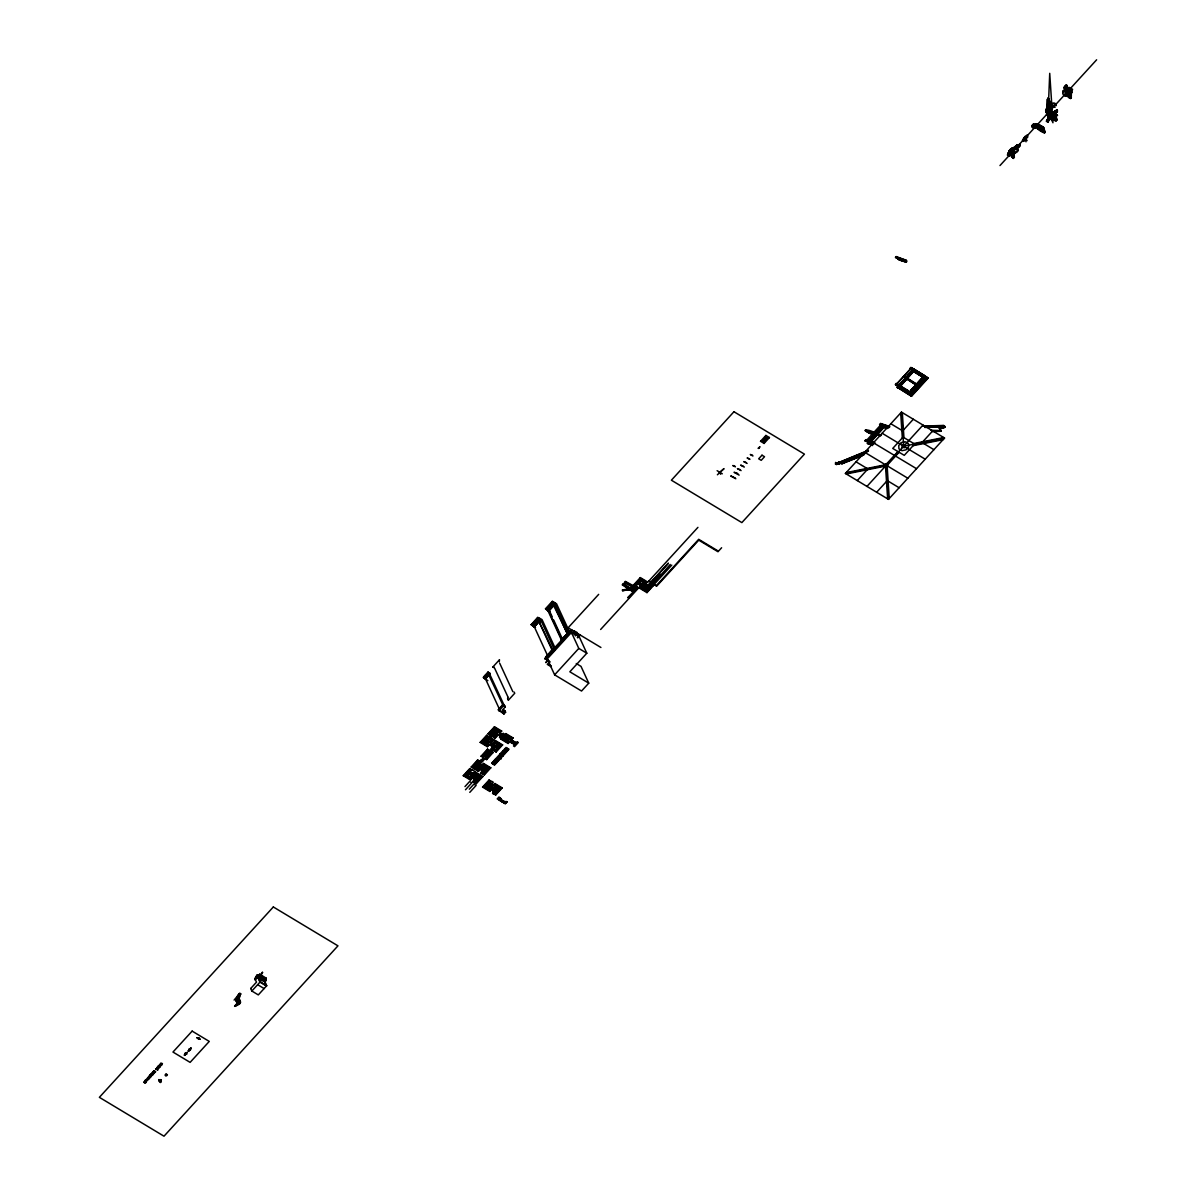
<?xml version="1.0" encoding="UTF-8"?>
<svg xmlns="http://www.w3.org/2000/svg" width="1196" height="1196" viewBox="0 0 1196 1196"><rect width="100%" height="100%" fill="white"/><g stroke="black" fill="none" stroke-linecap="round" stroke-linejoin="round"><path stroke-width="1.5" d="M1013.251 149.291L1013.431 147.571L1011.293 149.694M503.023 705.281L498.298 709.766L502.694 704.653L504.742 705.804L502.813 704.907L488.925 675.217C488.835 673.572 490.465 676.547 489.882 673.258L487.968 672.107L483.259 677.459L486.249 679.253M552.193 649.906L553.898 651.028M1011.068 150.502L1014.208 148.603M1013.236 147.796L1013.147 149.47M1051.643 112.349L1057.548 115.369M1009.708 151.414L1008.049 153.208L1008.961 154.045M1008.049 153.208L1009.26 153.522M1014.193 148.977L1011.218 150.487M1014.178 150.382L1011.891 151.817L1011.906 150.233M1012.534 149.44L1012.698 148.14M1012.728 149.724L1012.952 147.9M1013.55 149.38L1013.58 147.691M1035.437 128.241L1034.869 127.404L1035.497 128.346M1036.603 125.7L1036.708 124.773M1056.92 109.957L1052.525 112.738M1052.854 112.932L1057.204 109.972L1051.792 114.263M1051.777 114.861L1057.129 111.019M1057.204 111.976L1056.666 110.615L1057.07 112.035M1071.018 94.394L1072.558 89.311L1069.568 87.502L1067.4 87.562L1062.87 91.24L1062.84 92.615L1066.055 91.315M939.099 428.004L941.521 426.643L941.192 427.346L940.594 426.09L944.795 426.553L943.27 428.183L939.548 428.288M501.303 799.586L499.674 800.363M1051.762 117.911C1049.341 117.328 1049.595 118.882 1051.807 118.434M1052.106 118.583L1051.075 117.627M514.101 692.05L514.729 693.261L508.255 700.348L507.911 699.017M566.889 633.895L561.298 640.323M567.039 633.701L568.414 634.598M634.164 588.283L622.593 590.884M239.394 997.599L239.962 995.745M1047.965 98.222L1047.322 111.99M1047.831 111.856L1048.309 98.954L1047.008 99.552L1046.56 112.499L1048.01 111.856M1048.354 117.926L1046.515 112.843C1050.178 111.153 1049.49 94.783 1047.681 99.238M1048.309 108.103L1048.025 111.318M1048.518 102.572L1049.729 73.33L1052.943 122.754L1049.849 116.042M1048.728 100.195L1049.056 114.846L1050.372 114.816M1049.565 114.98L1049.55 104.261M1050.342 113.127L1051.06 103.947L1050.118 101.182M1050.94 107.476L1051.06 103.947M1062.87 91.24L1067.415 87.607L1065.815 92.227L1067.804 96.846M1067.639 91.404L1067.669 90.208L1071.018 88.205L1070.898 90.717L1069.119 91.748M1068.85 94.185L1066.922 90.507L1069.747 90.911L1071.437 96.069M239.379 997.449L239.484 996.283L238.453 998.212M905.372 261.027C905.686 262.776 907.45 260.668 906.105 260.19M500.541 757.442L501.214 756.799M1068.656 89.58L1069.986 88.728L1068.805 89.984M1070.854 97.534L1070.659 98.535L1071.048 97.489M1070.973 98.177L1070.106 97.893M1067.43 88.399L1066.727 88.115M872.512 444.538L869.477 443.552L869.522 442.595L872.931 443.701M1044.586 132.92C1025.48 119.944 1051.105 140.934 1043.764 128.794C1032.94 123.846 1034.331 121.035 1043.405 128.181L1042.852 127.852M1057.279 112.02L1052.57 114.98L1051.987 114.113M480.777 777.026L482.885 776.503L475.619 772.138L474.199 773.692M491.167 740.085L489.403 741.804L491.197 742.895L490.151 744.032M491.616 740.175L493.843 739.636L490.659 737.708M499.853 788.463L502.2 787.895L494.935 783.53L493.514 785.084M158.799 1080.825L158.904 1079.569M472.764 775.307L472.599 773.244L471.134 775.501M479.76 766.053L479.925 764.274M492.094 781.526L493.245 782.214L491.122 786.116L492.229 784.905L490.181 785.548L497.73 790.093L497.895 788.313L492.901 791.946L492.543 793.441M490.24 675.321L504.368 705.775M507.926 697.268L507.582 698.823M1036.947 125.52L1038.711 127.957L1038.008 129.078M865.261 440.786L868.49 441.862M864.902 440.666L865.71 441.279M876.145 434.97C856.441 429.618 875.412 432.489 875.592 433.386M865.68 441.339L881.437 424.146L880.66 423.489M897.434 258.456L898.211 257.603L898.002 259.188L906.583 261.924M488.716 674.424L484.769 678.67L487.848 680.599M239.14 998.376L240.59 1002.383L237.84 996.432M258.59 977.939L259.188 975.966M1057.428 111.736L1052.555 114.876M499.644 756.036L499.016 756.47L499.943 756.036M835.511 464.377C835.122 459.279 837.439 466.634 836.527 463.181M1045.872 109.554L1046.081 110.346L1046.007 109.15M1045.962 109.942L1047.128 108.806M1019.784 145.12L1017.766 146.405M1018.469 145.09L1016.72 145.568L1014.926 148.409M1017.676 145.658L1019.859 144.552M259.188 975.951C262.088 968.865 250.487 988.599 257.275 974.83L258.007 976.444L265.153 981.438L257.888 976.848L258.859 975.099C275.798 984.547 257.394 981.079 258.306 977.655M1049.071 117.552L1049.236 116.774M1050.193 118.643L1050.626 119.271M1050.238 119.002L1051.553 119.69L1051.792 117.821M1069.433 96.442L1069.747 98.296M1070.39 96.084L1071.063 97.653L1070.061 94.858M1071.182 96.323L1070.779 95.097M1071.392 97.534L1070.764 96.173M150.322 1077.417L148.902 1077.536M1025.376 136.852L1024.359 138.078L1024.538 137.211M764.065 443.432L765.903 435.434L769.432 437.542L764.065 443.432L760.536 441.309L765.903 435.434M1025.406 137.495C1024.613 135.731 1025.211 138.781 1027.394 135.417L1025.271 137.734M1068.073 90.881L1070.958 89.281M1065.457 89.102L1064.111 87.652L1066.503 85.125L1066.772 87.592L1066.234 85.14A2.063 1.121 -59 0 1 1066.683 87.562L1066.772 88.504M1070.555 98.416L1071.033 97.055L1069.478 97.399M633.97 588.043L634.119 589.06L636.721 588.552L636.631 587.191L622.264 590.077M1009.05 153.357L1010.306 150.517M1011.457 148.797L1009.588 150.307M1011.995 148.229C1009.379 148.902 1012.892 151.279 1014.686 147.437M1011.308 152.296L1010.545 150.262L1011.532 150.113M1025.107 136.419L1025.57 138.871M197.011 1037.68L199.478 1038.427L198.715 1039.249L197.056 1037.814M197.43 1037.949L198.342 1037.829M197.983 1038.263L198.94 1038.098M1009.364 151.638L1009.693 150.173M240.785 994.055L239.933 993.188L237.944 995.999L238.766 997.763L236.001 1000.903L236.987 997.658M265.064 979.958L266.065 977.954L265.691 979.375M899.048 387.16L895.655 384.813L896.656 383.841L909.887 392.019L910.53 393.903L924.747 378.355M925.45 376.097L911.412 367.665L928.186 378.041L911.546 396.25L897.194 387.235L913.849 369.026L928.186 378.041M895.864 385.262L911.427 367.65L910.515 368.697M1008.751 151.473L1008.916 151.204M1009.304 150.606L1008.677 152.266L1011.936 148.782M1009.618 150.517L1010.082 149.754L1011.457 152.191M1010.022 150.801L1010.859 148.902L1011.427 150.098M1009.469 150.502L1010.471 149.321M1010.665 149.38L1009.618 150.846L1010.695 149.096M1010.5 150.935L1010.799 149.948M1010.755 149.276L1011.412 148.454M1010.665 151.279L1010.665 150.532M1010.216 151.563L1008.318 155.42L1010.814 150.86M1011.816 148.229L1011.457 149.321M1024.359 138.078L1025.136 136.479M1024.284 137.48L1022.535 140.366M1024.897 137.974L1024.897 137.211M1025.047 138.302L1025.047 137.555M1054.005 106.668L1054.902 103.768L1052.42 103.364L1051.149 104.515L1054.065 103.05L1056.113 103.903M1066.204 92.511L1064.575 95.381M1008.273 155.39L1010.784 151.429L1017.587 146.361M504.607 706.223L502.694 704.653M1024.987 136.718L1024.748 137.66M1009.185 151.668L1009.364 151.13M1046.859 112.753L1045.887 110.765L1046.799 110.002M1012.982 151.144L1013.55 149.41M1053.855 106.369C1052.764 106.937 1052.794 105.263 1054.827 107.206M255.256 979.718L256.363 976.534M1035.871 124.504L1035.646 126.043L1033.329 127.523L1034.899 127.239L1033.254 128.196L1032.163 126.866L1033.239 124.593L1035.915 125.52M1071.332 97.713L1071.048 96.398M1012.1 152.266L1014.178 150.965L1014.208 147.93L1009.559 150.95L1009.947 151.817M1016.69 146.316L1017.138 145.329M1036.379 124.264L1037.022 126.432L1036.14 124.519C1055.844 137.884 1032.357 120.213 1033.239 124.593M238.512 998.032L239.065 996.731M1039.847 127.703C1026.004 119.271 1048.369 127.808 1042.568 128.136M1067.31 91.105L1067.4 90.747M1013.326 155.002L1012.175 156.332A1.674 0.912 -59 0 1 1011.756 156.826L1009.798 153.297M1017.572 147.213L1017.348 145.105M1017.198 145.927L1017.661 144.851L1015.045 148.678M1017.273 146.869L1017.467 146.017M1017.318 147.362L1017.497 146.465M1011.951 157.125L1014.044 154.837L1013.774 155.958M883.739 427.286L887.372 428.497L883.724 427.346L869.432 443.088L874.201 437.721M1013.969 154.389L1012.414 150.442M1064.799 95.486L1066.742 92.152M1066.996 92.256L1065.158 95.635L1066.892 92.929L1067.281 93.751M1065.681 95.844L1067.056 93.288M1065.965 95.964L1067.221 93.647M899.213 387.728L913.296 371.313L925.375 378.654L910.739 394.665L899.213 387.728L899.527 385.785M501.034 798.883L500.332 798.225L498.807 799.825L500.436 797.926L498.941 797.014L497.222 798.883L505.34 803.757L507.224 801.694L505.101 803.622M719.379 472.614L724.029 468.623L717.391 474.782M1007.705 153.821L1008.467 152.744M1007.361 155.032L1008.019 153.731M1011.771 156.9L1013.909 154.568A1.674 0.912 -59 0 1 1013.61 154.807C1013.132 152.266 1009.783 149.575 1011.024 153.462L1009.544 156.048L1007.675 155.091L1010.366 150.382L1007.75 155.136M1007.974 155.241L1010.351 150.248L1017.228 144.851L1017.482 147.736M1008.811 155.674L1010.605 152.55M1009.08 155.809L1010.755 152.894M1009.454 156.003L1010.964 153.342L1012.369 156.093M1046.545 114.532L1047.89 112.17M1048.085 118.165L1046.395 121.095L1048.13 122.037M1048.189 118.18L1046.59 121.23M1049.355 116.625L1046.799 121.349M1046.934 121.424L1049.311 117.223M1047.277 121.544L1050.208 117.178M1050.312 117.432L1047.696 121.768M1053.392 116.176L1053.766 116.969L1054.364 116.057M746.319 462.628L743.807 461.596L747.141 463.42M1007.66 155.181L1008.153 154.329M260.459 975.188L262.373 972.213M260.788 975.383L262.701 972.408M255.241 978.193L257.035 975.338L258.635 978.029M255.286 978.223L256.781 975.353M546.168 656.484L552.193 649.742M1051.882 116.73L1051.972 116.61A1.615 1.271 -24.7 0 1 1051.882 117.477L1051.882 116.999M234.102 1000.08L236.838 996.821M1051.314 119.361L1050.776 119.421M1069.299 96.592L1070.046 98.117M1069.418 97.265L1070.824 96.607M236.853 997.285L239.26 993.502L240.052 994.07M239.35 993.562L236.748 996.956M238.109 996.343L239.723 993.831M239.962 994.011L238.318 996.791L240.501 993.771M258.68 977.551L258.859 975.099M1024.165 137.645L1023.836 138.796M1022.744 140.515L1024.135 137.585M1023.029 140.769L1024.852 138.198M1023.208 140.919L1027.469 136.075M1023.462 141.128L1024.793 139.125M1024.942 139.469L1023.791 141.382L1022.475 140.306M1036.214 124.818L1035.482 126.148L1038.068 127.703M924.403 378.115L910.44 393.619L899.512 387.041L913.46 371.672M924.822 378.37L913.281 371.403M238.527 997.255L240.725 993.996M842.029 462.837L841.73 461.955L841.805 463.869L862.286 455.736M165.766 1074.621L166.543 1074.651M489.941 673.393L487.968 672.107M490.151 675.605L488.79 674.604L484.963 678.79M1052.809 114.607L1055.395 116.162C1060.359 122.455 1052.615 121.648 1049.43 116.909M258.56 976.923C261.311 980.421 267.351 981.288 264.675 979.688M239.933 1003.369L239.962 1003.339A6.249 3.409 -59 0 0 240.351 1002.771L238.273 998.286L236.733 1001.231L238.662 999.123L236.345 1000.394L237.496 1002.921L239.051 999.961L237.122 1002.069L239.439 1000.798L234.595 1006.105A6.488 3.528 -59 0 0 234.805 1006.329L239.574 1001.097L239.873 1003.444A3.334 1.809 -59 0 1 239.439 1003.952L238.602 1002.158L239.873 1003.444M743.538 466.365L740.608 465.109L744.286 467.113M738.395 474.378L736.781 473.242M1070.48 98.431L1069.673 98.147M1046.126 109.494L1047.023 108.956M534.537 626.868L531.742 625.194L538.006 618.332L539.65 620.918L539.949 619.722L537.841 617.958M1008.886 151.085L1011.173 148.558M1050.118 118.15L1051.538 117.806M499.494 659.729L492.782 667.084M505.205 750.58L506.043 751.417M635.196 589.239L636.197 589.284M633.476 587.251L634.179 586.474M633.432 587.595L634.418 586.444M697.926 527.361L647.858 582.138L640.323 577.608L628.887 590.121L634.941 588.417M498.762 732.371L501.662 731.07L494.456 726.749L487.983 733.821L489.941 735.062M499.046 732.535L500.033 731.399L494.546 728.11L489.627 733.492L490.734 734.195M499.45 732.789L500.795 731.249L494.501 727.467L488.865 733.641L490.36 734.598M499.928 733.058L501.662 731.07M645.317 583.663L646.662 582.138L640.368 578.356L634.732 584.53L636.227 585.487M510.303 738.59L513.069 737.932L505.878 733.611L504.039 735.54M645.795 583.947L647.529 581.959L644.764 583.334L645.9 582.288L640.413 578.984L635.495 584.366L633.865 584.695L636.885 586.847M510.453 739.397L511.425 738.261L505.968 734.972L505.878 733.611M510.856 739.636L512.202 738.111L505.923 734.329L504.503 735.824M511.335 739.92L513.069 737.932M547.753 610.214L548.605 608.988M502.171 753.884L503.038 754.287L501.812 754.287M505.101 750.684L505.699 751.297M496.026 761.045L495.054 762.121M502.006 754.512L498.373 759.804L497.207 759.325M190.388 1050.118L188.923 1049.027M896.148 257.514L906.658 260.997M188.325 1050.97L189.267 1049.58L188.176 1050.88L189.76 1050.208M506.641 748.816L504.966 750.535L505.998 751.163M547.529 608.345L545.496 608.779L552.358 601.259L556.544 603.771L569.685 632.31M483.558 677.519L488.103 672.541L490.001 673.886M483.677 677.788L488.222 672.81M552.148 616.702L549.846 611.679L546.168 609.392L552.522 601.872M549.114 610.558L547.798 609.661L553.03 603.95L547.798 609.661L546.333 609.362L552.702 602.38C557.246 604.728 552.268 604.937 552.702 602.38M535.434 621.576L531.144 624.746L537.677 617.33C543.208 621.531 536.167 614.894 537.766 619.02M484.814 677.983C496.475 668.175 479.103 676.951 485.337 678.536M484.858 678.087L488.491 674.11L489.762 674.873M494.382 668.295L494.337 667.398M539.919 619.633L538.006 618.332C528.468 625.837 531.801 629.096 538.335 620.021L539.575 620.769M538.409 620.201L533.371 625.463M499.21 708.705L485.531 678.939L488.925 675.157L490.106 675.875M494.815 668.594L507.956 696.999M499.704 663.257L512.83 691.662M533.551 626.405L538.738 620.739L540.248 621.92L538.843 620.993L533.745 626.764L538.843 620.993M547.992 610.618L553.419 604.668L554.78 605.475L553.165 604.488M553.599 605.086L548.187 610.962L549.472 611.649M547.424 655.273L534.328 626.824L539.007 621.621L553.18 650.803M548.665 611.051L553.688 605.55L554.824 606.237L567.816 635.091M534.328 626.824L539.007 621.711L540.129 622.309M549.353 611.425L549.308 610.528M896.253 256.647L895.415 257.484L896.118 256.527M896.477 257.17L905.641 260.175M151.384 1074.89L152.251 1074.098L151.563 1075.01M154.075 1071.945L154.957 1071.138L154.269 1072.05M158.634 1066.952L159.517 1066.144L158.829 1067.056M149.081 1077.656L150.188 1077.611L147.96 1077.222L149.993 1077.506M906.239 260.833L899.751 258.71L899.213 259.846M899.377 259.936L906.344 262.178L899.168 259.906M598.673 594.367L568.145 627.765L600.93 647.485M906.09 260.25L896.492 256.647M549.921 662.106L544.868 658.458L569.999 630.965L579.088 636.436L586.802 653.225L569.834 671.793L588.746 683.17L581.555 691.034L554.63 674.843L547.29 658.891L571.449 632.445L578.789 648.411L586.802 653.225M546.811 658.069L546.303 656.993L552.358 650.086M560.745 641.191L567.188 633.76M1031.625 125.715L1033.12 124.429M1065.038 90.851L1065.98 88.444L1067.52 88.13L1066.025 88.534M186.546 1054.065L184.961 1053.362L186.606 1054.274M198.611 1038.457L200.225 1039.354L198.925 1038.696M545.256 659.295L570.372 631.802L569.999 630.965M1009.648 151.174L1011.158 149.515M185.814 1053.183L185.38 1054.184M198.611 1039.189L199.358 1038.352M550.145 654.391L564.527 638.679M566.097 636.93L572.241 630.217M1066.787 89.311L1067.609 88.414M498.792 710.887L503.426 705.804L503.008 704.893L498.358 709.961L503.965 713.997L505.609 712.203L504.921 711.127L503.292 712.263M184.453 1055.201L185.619 1053.96M185.963 1053.586L187.084 1052.331M190.941 1048.1L189.596 1049.236M1066.877 89.536L1067.729 88.609M184.797 1055.41L185.948 1054.139M187.428 1052.54L185.724 1053.467L186.576 1053.811M191.285 1048.309L190.314 1049.669L190.807 1048.01L189.372 1049.296M1011.009 151.264L1012.728 149.38M186.128 1054.259L184.319 1055.111L185.096 1053.302M188.789 1051.254L190 1050.028M1024.583 137.286L1025.45 136.912M1066.727 91.673L1067.34 89.924M504.832 705.984L505.265 706.911L502.26 710.185L505.609 712.203M548.216 659.908L545.735 662.629L548.366 659.998M572.226 633.626L574.723 630.905L573.766 632.609L575.007 633.372L576.756 632.116L574.259 634.852M999.976 165.556L1047.681 113.366M1051.434 109.24L1096.627 59.8M572.241 633.865L574.394 631.518M1025.092 138.467L1026.018 141.816M1025.361 138.183L1027.11 140.635M236.928 1001.65L238.856 999.542M1025.929 138.063L1025.032 139.035M1068.103 92.032L1069.179 90.851L1069.493 91.539L1069.418 90.193L1067.893 88.773L1066.279 89.102L1066.847 90.134M1025.69 138.871L1024.538 137.211L1027.349 134.969M503.008 711.067L504.069 709.901L505.026 711.157M250.697 988.509L256.482 982.155L255.137 979.225M549.652 661.777L547.275 664.378L551.326 666.815M503.965 713.997L503.531 713.07L505.175 711.276M1012.04 157.005L1014.014 155.106M1038.472 128.6L1045.005 132.367M1068.761 95.336L1068.581 97.055M575.396 635.898L577.623 633.461M264.794 981.512L266.723 985.713L258.306 994.908L251.848 991.021L260.265 981.826L258.336 977.625M1069.448 96.936L1070.555 96.428M489.224 744.779L487.37 746.708L480.164 742.372L486.637 735.301L488.671 736.452M1069.852 97.1L1069.807 98.012L1070.689 97.668M577.294 637.468L579.776 634.762M1053.915 115.982L1054.693 115.13M486.907 737.588L487.714 737.424C484.619 735.062 483.991 743.209 480.164 742.372M487.983 733.821L490.853 734.06L489.747 733.462L494.561 728.334L494.456 726.749M482.541 741.894L487.011 737.005L487.759 737.454L486.637 735.301M577.803 637.842L580.314 635.076M487.265 737.185L483.064 741.789L487.759 744.615M490.405 733.761L494.606 729.156L499.3 731.982M1055.395 116.162L1052.106 114.188M1043.301 129.751L1036.962 125.73L1036.229 126.088L1037.665 129.093M1055.5 116.7L1057.399 115.205L1055.38 116.909M1043.48 130.319L1042.837 128.151M486.697 739.995L488.088 738.47M492.154 734.03L493.544 732.505M485.157 742.342L489.508 738.934M493.111 734.987L495.862 730.621M485.86 742.731L487.938 743.972M487.52 741.101L490.704 737.349M491.586 736.377L495.099 732.819M496.534 731.055L498.597 732.296M486.353 742.641L487.669 741.191M495.249 732.909L496.564 731.474M763.885 438.887L765.948 440.188L766.247 439.261M766.696 438.17L765.634 438.02L767.099 438.902L767.398 438.185M487.908 743.568L489.224 742.133M495.054 735.914L496.475 734.075M496.803 733.836L498.119 732.4M496.833 734.254L494.845 732.655M487.37 746.708L488.267 744.211M490.046 742.193L492.214 739.965L489.882 738.56M497.192 734.508L495.114 736.781L492.782 735.39M499.883 731.489L498.896 731.728M490.524 742.492L492.976 739.801L490.24 738.171M497.596 734.748L495.144 737.424L492.423 735.779M490.988 742.761L493.843 739.636M492.005 736.228L495.189 738.156L498.059 735.017M640.323 577.623L640.428 579.178L635.644 584.291L636.601 585.083M740.354 469.789L737.409 468.608L741.101 470.611M749.832 459.399L747.111 457.978L749.608 458.83M752.897 456.035L750.311 454.48L752.583 455.257M489.956 744.241L489.373 744.884L483.946 741.61L489.463 736.676M635.988 584.5L640.458 579.611L645.406 582.587M498.642 735.256L501.318 736.392L494.86 733.073M498.941 734.972L500.063 733.731M500.317 733.417L502.783 734.778L494.666 729.904L489.792 735.226L490.435 735.615M636.272 584.65L640.473 580.03L645.182 582.856M554.63 674.843L578.789 648.411M491.033 744.899L490.465 745.527L493.425 746.723L495.652 745.571L492.274 743.538L491.227 744.689M499.808 735.48L500.93 734.254M472.3 778.103L470.462 780.031L463.256 775.696L469.714 768.624L471.762 769.775M480.239 769.417L478.4 771.345L471.194 767.01L477.653 759.938L479.701 761.09M483.02 757.457L481.076 756.201L487.52 749.145L489.568 750.281M492.468 743.658L495.338 740.518L502.604 744.884L496.086 752.015L492.887 750.086M492.931 743.927L495.383 741.236L501.722 745.063L496.041 751.282L493.29 749.638M638.709 584.336L640.099 582.811M632.43 591.542L636.676 586.892L638.126 587.819M493.335 744.181L495.428 741.879L500.96 745.213L495.996 750.64L493.664 749.234M635.076 588.925L635.868 589.239L627.78 597.507M735.824 478.759L730.726 475.918L735.181 478.011M739.143 475.126L734.06 472.271L736.975 473.138M463.256 775.696L465.154 775.322L469.819 770.179L469.714 768.624M473.063 766.636L477.757 761.493L477.653 759.938M481.076 756.201L482.825 755.857L487.624 750.699L487.52 749.145M491.885 746.379L492.692 746.872M470.103 770.329L465.633 775.217L470.581 778.207M478.041 761.643L473.571 766.531L478.52 769.521M487.908 750.849L483.199 756.007L484.051 756.321M492.244 746.02L493.724 744.405M470.357 770.508L466.141 775.128L470.835 777.938M478.295 761.822L474.079 766.427L478.774 769.252M483.483 756.156L488.162 751.028M493.948 744.54L495.488 742.851L499.793 745.437L495.936 749.668L494.202 748.636M639.785 584.994L641.176 583.469M628.274 598.12L637.887 587.61M492.034 747.709L493.036 746.483M493.425 746.723L490.689 749.055L491.332 749.444M503.082 736.273L502.036 737.424L509.69 742.013M503.277 736.063L503.86 735.435L516.822 743.224L511.739 740.279M600.631 629.485L643.508 582.572M510.064 742.133L515.356 744.839L510.034 741.64L508.076 743.464L500.81 739.083L502.23 737.528M469.31 774.021L470.701 772.496M485.217 756.425L488.985 752.299M477.339 765.38L478.729 763.855M502.694 737.812L501.677 738.919L508.031 742.731L509.033 741.625M495.323 746.14L496.415 744.944M651.91 584.545L653.494 585.502L646.976 592.618L639.725 588.253L641.146 586.698M642.566 585.083L645.362 586.773M495.548 746.199L496.549 745.093M503.097 738.052L500.81 739.083M503.172 738.096L502.589 738.739L507.986 742.088L508.629 741.385M505.893 735.121L504.996 736.108L505.968 734.972L505.056 736.153L505.908 735.944M641.594 586.982L640.593 588.088L646.931 591.9L652.627 585.666L651.491 584.994M643.239 584.904L644.36 583.678M470.387 774.664L471.777 773.139M476.995 767.473L481.719 761.987M482.616 761.015L483.767 759.744M484.664 758.772L491.601 751.178M492.483 750.206L495.742 746.962L494.875 746.439M503.531 738.276L508.24 741.116M505.31 736.332L510.019 739.173M504.009 738.186L505.325 736.736M641.998 587.221L641.355 587.924L646.887 591.258L651.865 585.831L651.072 585.457M639.725 588.253L642.073 587.266M485.053 758.653L486.637 759.61L486.548 758.115L491.377 752.837L493.156 752.478L491.571 751.522M486.548 758.115L485.905 757.726L486.548 758.234L491.526 752.807L490.734 752.448M496.923 747.022L497.925 745.93M470.013 776.727L474.872 771.405L473.347 770.478M497.058 747.171L498.134 745.99M478.55 767.817L479.671 766.591M486.637 759.61L493.156 752.478M482.138 765.006L483.558 763.452L490.809 767.817L484.305 774.948L482.721 773.991M645.392 586.19L646.513 584.964M471.553 777.071L472.674 775.845M474.663 773.976L475.664 772.87L482.003 776.682L476.322 782.917L475.186 782.229M478.37 769.835L479.282 768.849L478.31 769.985L472.824 766.681L477.742 761.299L478.908 761.957M482.601 765.291L483.603 764.184L489.941 767.996L484.26 774.231L483.124 773.543M475.066 774.216L475.709 773.498L481.24 776.832L476.277 782.274L475.56 781.84M483.005 765.53L483.558 763.452M646.244 587.296L668.22 563.256M650.265 583.229L668.385 563.346M464.975 786.594L469.609 781.511L471.807 782.827L465.483 789.764M659.519 573.841L651.715 582.303L652.523 582.811L651.476 583.962M648.621 586.429L649.772 585.158M652.179 582.601L659.953 574.11M473.721 778.372L474.842 777.146M481.659 769.686L482.78 768.46M473.541 778.745L467.038 774.948L471.912 769.611L473.138 770.344M481.405 770.134L474.976 766.247L480.493 761.314M508.21 740.713L509.526 739.263M473.84 778.925L474.573 779.478M475.5 776.952L472.36 775.651L473.885 774.096L471.822 774.739L478.415 778.701L478.579 776.922L477.473 778.133L479.521 777.49L472.928 773.528M481.719 770.314L482.511 770.792M483.438 768.266L479.342 766.397L480.867 764.842L478.819 765.485L486.353 770.015L486.518 768.236L485.412 769.447L487.46 768.804L479.581 763.975L478.116 766.247M650.4 585.532L649.338 587.356M508.554 741.341L508.076 743.464M510.303 739.307L511.305 738.291L505.744 735.435M646.946 590.375L670.253 564.467M476.397 777.49L473.93 780.3M484.335 768.804L481.868 771.614M474.887 780.853L476.053 779.583M482.825 772.168L483.991 770.897M510.363 741.834L511.484 740.608M671.778 565.095L654.406 584.111L656.559 585.412L698.703 539.306L717.929 550.878M491.676 763.198L506.043 747.47L509.003 749.264L494.651 764.977L492.169 763.482M475.515 781.227L477.354 779.867M483.453 772.541L485.292 771.181M491.99 763.377L493.589 761.822M480.194 777.041L474.603 782.872L473.437 782.169M488.147 768.445L482.541 774.186L481.375 773.483M469.281 789.181L473.915 784.098L476.113 785.428L469.789 792.35M492.887 763.766L494.606 762.002M504.577 750.968L503.202 752.583M493.156 763.975L494.591 762.42L493.514 761.732M495.832 760.82L496.998 761.314L496.49 760.477M502.455 753.943L503.082 754.646L502.156 754.287M503.172 752.777L504.338 753.271L507.777 749.503L507.582 748.412M493.29 764.095L494.71 762.525M495.084 762.241L497.058 760.82L496.19 760.417M497.656 759.43L496.37 760.686M503.621 752.897L502.32 754.153L502.888 753.555M495.398 762.48L498.029 759.61L497.252 759.46M498.807 757.292L499.868 757.412M499.584 758.01L500.945 756.634L500.317 757.307M501.274 755.827L503.994 753.061L503.217 752.927M505.549 751.342L504.563 751.297M505.744 751.073L507.029 749.653L503.86 752.194M474.782 782.677L476.367 783.634L482.885 776.503M501.408 755.962L500.795 755.394M506.102 751.058L504.996 751.013M507.463 749.324L506.865 748.756M494.127 764.528L495.742 762.689L494.92 762.196M508.464 748.935L494.112 764.648L493.036 764.005M513.846 743.927L514.968 742.701M501.363 758.623L500.197 758.294M491.616 789.495L489.777 791.423L482.571 787.088L489.044 780.016L491.078 781.167M489.044 780.016L489.134 781.481L484.44 786.714L489.687 789.958L489.777 791.423M484.948 786.609L489.418 781.721M489.672 781.9L485.456 786.505L490.151 789.33M489.104 784.711L489.911 783.814M487.564 787.058L491.078 784.128L498.852 788.882L496.789 789.524M488.267 787.446L490.345 788.702M489.926 785.817L491.332 784.277M488.76 787.357L490.076 785.922M490.315 788.284L491.631 786.848M492.109 786.744L489.672 785.667M489.762 789.913L490.659 788.926L489.687 790.063L484.216 786.759L489.134 781.377L490.285 782.035M493.978 785.368L494.995 784.262L501.333 788.074L495.637 794.308L494.516 793.621M494.382 785.608L495.024 784.89L500.571 788.224L495.593 793.666L494.875 793.232M493.574 787.626L495.518 788.792M492.154 789.704L493.888 790.87M492.453 789.405L493.679 788.074M493.754 790.182L494.965 788.852M493.26 791.692L494.247 790.481M499.524 788.523L493.933 794.264L492.767 793.561M494.098 794.069L495.682 795.026L502.2 787.895M721.622 547.753L717.989 551.73L698.748 540.158L656.619 586.264L652.567 583.827M500.137 800.632L501.423 799.227M500.541 800.872L501.438 799.825M501.169 801.26L502.185 800.393M501.946 801.724L502.873 800.707L501.408 799.93M502.171 801.858L503.456 800.722L502.32 801.948M502.619 802.127L503.77 800.872L504.249 801.634M503.381 802.591L506.087 801.395M503.725 802.8L504.802 801.604M504.428 803.219L506.641 801.604M896.238 383.363L895.281 384.649M909.827 368.503L910.904 367.336M910.56 369.116L896.776 383.677M898.719 385.56L905.372 378.803M897.434 387.758L913.849 369.026M897.882 386.368L912.877 369.295L913.58 370.416L897.598 387.908L897.239 387.145L911.546 396.25M916.286 372.554L923.82 377.906L910.231 392.766L899.631 386.218L910.081 392.542L923.805 377.517M899.646 386.263L909.633 375.469M864.843 430.515C868.102 427.66 886.759 438.708 866.009 430.276M865.665 430.65L874.859 433.625M837.649 463.973L839.756 463.689L838.366 462.897L839.697 462.762L839.069 462.134L836.453 463.674M866.936 431.592L867.713 430.739L868.251 431.502M875.741 433.969L869.253 431.846L868.879 433.072M910.889 390.15L913.355 387.444M917.063 383.393L922.011 377.981M866.039 439.605L864.977 440.771L866.083 439.62M879.553 424.64L880.615 423.474M909.752 391.735L923.342 376.875L909.767 391.81M879.673 424.759L880.974 423.758M866.053 439.993L873.065 442.027M880.301 424.416L888.852 427.346M909.887 392.079L923.551 377.129L910.53 369.16M905.522 378.1L916.854 385.411L916.973 383.961M911.098 392.213L917.138 385.725M887.178 426.404L882.364 424.819L867.578 442.012M924.986 378.399L910.739 394.665M882.244 426.015L868.416 441.189L882.05 425.761M881.945 425.731L868.446 441.219M867.548 442.221L867.399 443.522L884.053 425.313L882.947 425.372M868.879 441.025L872.587 436.959M876.294 432.907L882.469 426.15M915.717 389.851L910.799 395.233L911.188 396.085L927.169 378.594L913.236 369.654M924.329 380.433L926.78 377.742M872.646 445.54L867.369 443.118L883.351 425.627L888.628 428.048M879.165 430.799L881.631 428.093M874.515 436.54L869.567 441.937L874.455 443.537M879.449 431.128L883.156 427.077M868.057 444.045L884.053 426.553M880.062 431.113L883.739 427.286M869.477 443.552L883.844 427.406M845.408 473.452L901.47 412.112L944.541 438.035L888.493 499.375L845.408 473.452L886.281 465.259L888.493 499.375M857.263 480.583L867.892 468.952L856.037 461.82M913.31 419.243L902.681 430.874L890.841 423.758M846.17 472.614L884.293 464.975L886.984 463.48L897.897 451.52M866.951 486.413L922.998 425.073M846.26 473.975L884.367 466.335L887.193 466.724L888.18 464.198L899.108 452.252M876.638 492.244L887.283 480.613L899.123 487.744M932.701 430.904L922.071 442.535L933.912 449.666M940.654 427.959L941.192 427.346L938.8 426.882L925.719 427.256M943.3 428.198L945.019 427.062L943.121 425.552L944.795 426.553M1016.899 148.02L1015.494 149.694L1014.716 147.93L1017.258 145.179M1014.746 148.02L1019.934 143.998L1019.56 146.63L1018.065 147.287M1015.15 148.917L1019.725 145.478M1015.299 149.261L1016.854 147.586M553.539 603.591L554.51 602.56L568.399 632.759M538.858 619.663L539.83 618.631M561.686 639.725L562.658 640.892M487.878 737.319L486.727 736.661L481.809 742.043L487.295 745.347L488.192 744.166M487.295 745.347L488.327 744.256M488.745 744.495L487.325 745.975L481.046 742.193L486.682 736.018L488.252 736.9M478.4 771.345L479.207 768.804L478.355 769.013M471.269 777.49L470.462 780.031M471.418 777.579L470.372 778.671L464.885 775.367L469.804 769.985L470.97 770.643L469.819 770.179M479.76 769.133L478.355 770.628L472.061 766.845L477.697 760.656L479.267 761.553M471.822 777.819L470.417 779.314L464.123 775.531L469.759 769.342L471.329 770.239M489.792 789.51L490.465 788.807L489.687 789.868M491.152 789.211L489.732 790.706L483.438 786.908L489.089 780.734L490.659 781.616M631.144 590.077L631.907 589.299M632.505 589.688L633.805 589.658M633.327 589.344L633.327 590.226M633.387 590.54L632.938 591.347L631.533 590.316L633.446 590.824M1055.904 120.796L1054.842 118.494M236.703 1005.612L234.909 1006.404M634 586.877L624.805 582.332M159.128 1079.988L160.967 1079.614M165.9 1074.471C163.807 1078.059 169.727 1074.217 166.408 1074.427M940.863 431.293L931.848 431.547M899.631 386.981L910.44 393.604M899.407 387.355L910.56 394.007M1049.565 116.67L1050.701 116.042M1036.528 124.608L1037.575 123.816L1044.048 127.703L1042.987 128.495M1025.51 137.405L1027.454 135.925M1025.869 137.944L1027.528 136.688M1026.018 138.273L1027.573 137.106L1027.364 135.088M1026.063 138.377L1027.573 137.226M1009.992 150.113L1010.964 149.365M1017.243 145.598L1019.859 144.522M1017.557 146.764L1018.334 150.248M1017.482 147.033L1017.168 151.115L1013.864 153.611M1018.02 146.869L1017.093 147.766L1019.575 146.48M1013.984 153.85L1017.572 151.144M1014.058 154.03L1017.781 151.219M1045.947 111.886L1046.904 112.858M1047.636 98.341L1049.4 98.954M1054.274 106.205L1051.329 105.966L1052.749 106.13M1014.268 147.96L1013.371 148.349L1014.268 147.467M1052.301 112.603L1057.219 109.778M1051.628 113.904L1057.488 110.301L1056.696 109.823M1052.884 113.56L1057.025 110.824M1051.658 114.801L1057.503 111.108M1054.588 115.803L1056.472 114.577L1051.314 111.467M1012.519 148.184L1013.431 147.661M1010.441 150.307L1014.268 147.811M1010.71 150.636L1014.208 148.424M1010.889 151.399L1014.193 149.201M1014.193 149.784L1010.799 152.355M1011.846 151.713L1014.178 150.233M1012.055 152.161L1014.178 150.831M1070.988 88.713L1068.073 91.3L1070.958 89.431M1068.058 90.582L1070.973 88.893M1068.895 91.285L1070.913 90.104M1068.94 89.864L1069.957 89.266M1031.729 125.67L1032.283 126.955M1069.06 95.336L1069.867 95.037M1013.446 158.5L1014.447 157.035M1036.11 126.268L1036.962 126.701L1035.572 124.922M835.66 462.508L836.527 462.987M1050.731 117.881L1050.746 118.568M1054.902 103.768L1056.113 103.663M1018.02 146.719L1019.65 145.987M760.536 441.309L769.432 437.542M837.574 462.732L839.069 462.134M868.475 450.204L836.198 463.644L868.087 450.772M868.431 451.146L839.562 462.792L866.876 451.879M836.602 464.482L843.344 461.776M846.409 460.879L839.622 463.614L865.56 453.314M1050.686 117.447L1048.07 122.022L1046.485 121.155M1050.895 119.047L1051.508 119.092M640.578 585.771L642.626 585.128L641.519 586.339L641.684 584.56L648.277 588.522L646.214 589.165L647.32 587.954L647.171 589.733L640.129 585.591L642.387 583.798M159.741 1079.689L161.34 1080.033M238.213 1004.64L238.288 1004.625A3.513 1.914 -59 0 0 239.424 1004.087M1010.037 154.359L1007.959 153.895M498.837 709.871L503.531 713.07M629.709 589.075L630.501 588.91M482.93 755.827L483.932 756.455L482.706 755.872L487.609 750.505L488.775 751.163L487.789 751.432M1068.207 89.461L1065.516 90.971L1066.802 93.049L1066.488 92.346M1048.354 98.805L1049.266 100.673M913.759 443.522L943.689 437.527M944.541 438.035L903.683 446.228L901.47 412.112M913.849 444.867L943.779 438.872M913.116 445.674L943.046 439.68M635.091 588.88L636.108 589.464M653.494 585.502L651.715 585.846L646.887 591.138L641.505 587.894M561.298 642.207L562.165 642.043M502.604 744.884L500.825 745.243L495.428 741.998L495.338 740.518M477.922 762.226L478.729 762.076L477.772 761.493L478.774 762.091M471.194 767.01L473.093 766.636L478.295 769.761M469.983 770.912L470.79 770.762M490.809 767.817L488.626 768.355M470.417 777.699L471.224 777.535L470.432 778.521L465.05 775.382M489.299 782.304L490.106 782.139L489.209 781.496L490.166 782.169L489.134 781.571M482.571 787.088L484.47 786.714M489.747 789.091L490.554 788.926M165.108 1074.935L166.08 1073.873M628.917 589.224L622.578 590.495L634.179 588.133L634.269 589.045M631.129 588.791L633.671 588.283M481.943 742.013L487.28 745.153M548.231 610.962L553.539 604.922L554.944 605.849M645.631 582.332L640.428 579.178M1050.297 118.464L1050.671 118.389A1.615 1.271 -24.7 0 1 1048.847 117.492A1.615 1.271 -24.7 0 1 1050.731 115.922M494.98 736.422L495.189 738.156M1070.196 96.099L1071.003 96.682M1069.388 97.295L1068.88 97.175M1050.611 119.077L1049.221 118.105M922.609 426.09L943.659 425.432L945.019 427.062L943.36 426.06M925.241 426.524L943.868 426M924.658 427.435L940.579 426.987M940.235 427.57L943.749 426.778A2.377 1.286 -59 0 1 944.511 425.94M930.922 430.306L940.759 430.515M931.804 430.874L940.953 430.71L931.908 430.964M1056.367 120.691L1052.48 118.329M888.807 426.867L881.422 424.117M1064.918 89.177L1064.231 87.248L1066.324 85.125A2.063 1.121 -59 0 0 1064.246 87.577A2.063 1.121 -59 0 0 1065.516 88.833M1056.158 120.661L1052.405 118.404M869.462 442.625L872.96 443.761M1054.977 104.889L1056.307 105.577L1055.186 103.798M1050.013 118.628L1049.012 117.701M651.611 582.048L652.463 582.452M504.383 751.133L503.666 751.133M906.493 261.296L896.103 258.037L896.537 256.662M880.974 423.578L888.927 426.21M881.377 424.117L889.914 426.763M882.05 425.881L879.897 424.715M877.655 434.193L881.153 435.329M877.117 434.776L880.615 435.927M874.889 434.148L865.605 431.158L866.039 429.798M875.457 434.91L866.98 431.562M868.67 433.027L875.846 435.299M866.472 439.769L873.2 441.967M870.269 441.533L875.397 443.148M870.852 441.997L874.112 443.073L870.793 442.086M869.492 442.954L873.035 444.254M1070.644 95.142L1068.985 95.172L1068.746 97.22M1066.055 96.009L1064.485 95.351L1066.219 92.675M841.924 463.839L841.192 462.538M923.82 377.906L925.375 378.654M1009.843 152.505L1010.814 152.998M1007.899 153.626L1008.931 154.284M633.955 586.728L625.089 581.989M560.7 640.966L567.263 634.044M1066.085 96.398L1063.095 94.589L1062.825 92.57M632.639 586.01L633.88 586.698M625.329 581.346L636.362 587.415L635.315 588.626L624.282 582.557M489.149 750.744L487.564 749.862L481.943 756.036L483.438 756.993M488.641 751.297L487.699 750.625M469.819 770.209L470.835 770.777M502.171 754.347L500.915 755.633M500.78 756.53L499.031 757.427M1068.775 90.791L1071.661 92.511M1067.565 90.761L1071.646 93.213M1065.935 93.034L1069.388 97.937M1068.671 97.055L1069.478 98.087M1051.404 112.424L1056.576 115.534M1052.749 113.784L1055.335 115.339L1054.977 114.442M1051.299 114.756L1055.036 116.76M1051.419 115.01L1054.005 116.565M1051.807 116.505L1056.98 119.615M1046.605 114.203L1049.505 118.613M1051.568 117.118L1056.815 120.153M1043.645 129.153L1036.424 124.578L1037.082 126.357M1038.711 127.957L1045.169 131.844M1032.178 126.836L1033.374 127.658M913.58 370.416L927.169 378.594M910.41 368.921L913.415 370.835M917.227 384.454L903.877 376.082M917.407 384.828L906.105 377.757M916.734 384.992L903.369 376.635L916.854 385.411M896.836 383.796L908.227 390.644M882.14 433.266L925.211 459.189M873.439 442.789L916.525 468.697M886.984 463.48L888.18 464.198M864.738 452.312L907.824 478.221M764.558 440.95L764.274 442.027L762.031 440.681L763.541 441.339M759.894 446.796L758.1 448.336L758.967 448.395M759.221 447.797L759.699 446.99M735.077 466.305L732.804 465.528L735.42 466.874M717.122 470.686L722.294 473.795M651.386 582.123L649.024 580.867M650.056 583.14L652.089 584.351M649.054 584.231L647.32 586.145M649.144 584.784L650.788 585.771M648.068 585.307L640.533 580.778L631.353 590.824L622.189 584.814M643.149 582.945L647.724 585.696M647.993 586.055L649.234 586.802M639.412 582.004L637.558 584.037M643.717 584.366L645.87 585.666M639.561 582.497L641.759 583.812M638.171 584.022L640.368 585.337M640.219 586.16L646.812 590.121M636.721 584.949L635.644 584.395L636.646 584.231M637.094 586.982L638.634 587.894M635.42 588.925L636.242 589.419M549.607 611.156L548.231 609.87M545.496 608.779L549.682 611.276M575.007 634.015L579.058 636.451M570.372 631.802L573.392 633.611L573.004 632.774M567.906 634.687L553.703 605.639L548.77 611.036L561.851 639.486M561.746 639.501L562.927 640.129L553.688 620.051M531.069 624.566L535.554 627.392M576.278 663.526L581.017 666.381L588.746 683.17M544.868 658.458L549.532 661.268M549.114 664.662L551.266 665.963M503.426 705.804L505.265 706.911M494.71 728.618L499.375 731.429M506.117 735.48L510.782 738.291M499.539 731.713L494.591 728.723L489.852 733.462M505.489 735.704L510.707 738.844M496.086 731.997L497.626 732.924M499.584 734.269L500.436 734.793M504.847 737.274L509.048 739.801M510.991 741.131L514.489 743.239M493.574 731.085L494.785 731.803M492.976 731.773L491.122 733.806M493.006 732.176L494.471 733.058M491.616 733.701L493.081 734.583M493.425 734.673L495.039 735.645M490.644 735.749L491.81 736.452M489.687 736.811L490.853 737.498M489.807 738.635L492.064 739.995M487.534 737.738L485.681 739.771M487.549 738.141L489.015 739.023M489.239 739.263L490.838 740.234M496.908 744.854L498.104 745.571M496.789 745.048L497.91 745.721M506.476 750.939L507.283 751.238M486.159 739.666L487.624 740.548M487.759 740.847L489.717 742.028L487.265 740.952M495.548 746.394L496.669 747.066M495.353 746.543L496.564 747.261M485.038 740.429L486.234 741.161M486.847 742.103L488.387 743.045M504.413 754.302L501.438 752.508L504.308 754.407M482.451 742.028L487.505 744.884M492.363 747.874L494.008 748.86M500.063 754.018L503.038 755.797M499.973 754.123L502.933 755.902M491.541 749.578L492.707 750.281M500.571 755.468L497.222 759.116M490.36 750.505L482.855 757.621L483.498 758.01M490.584 750.64L491.75 751.327M499.18 756.111L501.288 757.382M491.152 751.97L492.289 752.658L486.593 758.877L485.471 758.204M500.421 758.04L501.363 758.593M488.431 751.566L484.201 756.201M490.405 752.762L486.174 757.397M488.446 751.97L489.911 752.852M498.433 760.835L495.458 759.041L498.343 760.94M494.098 760.551L497.058 762.33M493.993 760.656L496.968 762.435M484.679 756.096L486.144 756.978M483.722 758.144L484.888 758.847M482.541 759.071L480.807 759.864L481.45 760.252M482.75 759.206L483.917 759.894M481.674 760.387L482.84 761.09M480.702 761.448L481.868 762.136M489.044 768.176L483.647 764.932L489.179 768.146L484.216 773.588L483.498 773.154M480.269 763.885L487.819 768.43M477.952 763.003L476.098 765.021M478.101 763.482L479.357 764.229M476.711 765.006L477.966 765.754M479.192 767.114L482.287 768.983M483.259 769.97L480.523 772.975L481.166 773.363M477.339 767.099L482.855 770.403M483.363 770.523L484.619 771.27M482.197 771.779L483.842 772.765M491.87 781.392L486.353 786.325L494.636 790.72M473.287 773.139L479.88 777.116M491.661 783.963L499.195 788.493M489.358 783.081L488.073 784.486M470.013 771.689L468.159 773.707M489.373 783.5L490.838 784.382M470.163 772.168L472.36 773.498M488.566 784.382L490.031 785.264M468.772 773.692L470.97 775.023M487.445 785.144L488.641 785.877M493.186 788.613L494.486 789.39M495.817 790.481L496.833 791.094M472.196 776.383L474.349 777.669M475.32 778.656L472.584 781.661L473.227 782.049M489.239 786.818L490.794 787.76M475.425 779.209L476.681 779.956M470.357 776.353L474.917 779.089M493.843 791.588L495.473 792.574M484.858 786.744L489.911 789.599M465.528 775.352L470.207 778.162M474.259 780.465L475.903 781.451M494.95 793.157L495.682 795.026M475.619 781.765L476.367 783.634M259.592 974.067L266.17 978.193M259.009 974.71L265.467 978.597M258.59 976.071L265.796 980.167M260.265 981.826L266.723 985.713M266.424 986.027L259.966 982.14L257.648 977.102M257.648 984.682L264.107 988.569M189.79 1048.982L189.686 1050.058M622.802 584.53L629.799 589.12M623.31 583.648L633.686 590.465M623.206 584.126L631.623 589.598M623.116 584.201L631.473 589.688L622.877 584.44M836.587 464.541L836.303 463.839M1048.234 116.58L1046.515 112.843M897.478 258.441L898.002 259.188M875.906 433.61L873.529 432.055M868.386 440.726L866.338 439.635M1046.635 109.584L1045.738 112.155M1054.782 107.192L1054.409 106.444M1049.311 115.399L1047.591 111.662M235.806 1000.364L237.152 1003.295M1071.422 91.524L1071.795 92.331M1069.747 90.911L1071.467 94.813M1068.536 90.178L1070.211 93.826M1067.31 89.625L1066.937 88.818A1.615 0.882 -59 0 0 1067.46 88.504M1065.845 91.688L1067.565 95.59M1054.424 115.429L1055.171 117.088M1054.184 115.683L1054.947 117.343M1053.437 116.132L1053.826 116.984M1047.89 111.632L1048.548 113.007M1046.874 111.796L1047.038 112.125A1.674 1.316 -24.7 0 1 1046.291 111.856M1043.66 130.125L1042.209 128.69M1035.9 126.118L1035.826 124.803M1014.163 156.228L1012.788 157.259M939.652 427.391L941.372 431.113M938.8 426.882L940.25 430.052M719.708 472.241L720.635 474.259M547.648 610.05L561.552 640.279M555.183 648.172L542.057 619.633L540.009 618.407L554.69 650.31M553.12 651.162L552.657 650.624M539.007 621.711L552.089 650.161M499.42 660.043L499.255 661.822M494.142 667.428L492.991 667.069M488.446 674.006L488.745 674.813M264.346 980.735L264.959 982.066M264.107 980.989L265.661 984.353M250.682 988.464L251.848 991.021M1051.448 104.501L1051.538 105.816M1046.799 113.949L1046.889 112.992L1046.829 113.904M1048.488 98.416L1049.385 101.017L1047.711 98.491M1047.681 111.378L1048.414 113.276M552.447 601.468L552.462 602.948M902.322 412.635L903.937 437.616M900.693 412.949L902.322 437.945M887.193 466.724L889.256 498.538M885.578 467.053L887.641 498.867M884.293 464.975L884.367 466.335M646.872 590.884L646.976 592.618M495.981 750.52L496.086 752.015M494.935 783.53L495.039 785.01M484.201 773.468L484.305 774.948M475.619 772.138L475.709 773.618M236.673 1005.537A5.008 2.721 -59 0 1 238.243 1004.49M1045.857 111.348A1.674 1.316 -24.7 0 1 1047.068 109.165M1045.947 111.527A1.674 1.316 -24.7 0 1 1047.143 109.344M1047.158 112.574A1.899 1.495 -24.7 0 1 1046.963 109.613M1050.776 118.165A1.615 1.271 -24.7 0 1 1048.728 117.313A1.615 1.271 -24.7 0 1 1050.611 115.653M1052.6 107.236L1052.6 107.177M160.742 1063.349C162.103 1063.887 163.762 1063.648 160.742 1063.349M145.583 1080.212L147.123 1080.556L145.613 1080.093M145.344 1080.167C146.899 1083.292 148.155 1077.97 145.344 1080.167M159.427 1081.543C161.311 1084.981 162.492 1078.194 159.427 1081.543M146.316 1082.231L145.135 1083.172L143.759 1082.036L144.895 1081.079L144.342 1082.619L146.316 1082.231M149.186 1078.672L147.885 1078.897C149.291 1081.722 144.118 1077.088 147.841 1079.629L148.738 1078.643L147.467 1077.745L149.186 1078.672M161.774 1064.903L160.473 1065.113C161.849 1067.879 156.721 1063.334 160.428 1065.845L161.325 1064.874L160.055 1063.962L161.774 1064.903M150.95 1076.744L149.171 1075.907L150.158 1074.86L149.515 1075.847L150.95 1076.744M157.723 1069.957L155.63 1068.805L157.723 1069.957M152.221 1072.528C152.729 1075.847 156.407 1071.96 152.311 1072.468M156.766 1067.535C157.214 1070.973 160.907 1066.937 156.766 1067.535M151.518 1073.604L150.741 1074.501L152.027 1075.279L152.998 1074.501L152.056 1075.563L150.397 1074.576L151.518 1073.604M154.224 1070.659L153.447 1071.556L154.733 1072.334L155.704 1071.541L154.747 1072.618L153.088 1071.616L154.224 1070.659M158.784 1065.666L157.992 1066.563L159.292 1067.34L160.264 1066.563L159.307 1067.624L157.648 1066.638L158.784 1065.666M1049.625 117.372L1047.188 121.573L1049.729 117.447M841.999 463.435L863.916 454.704L841.999 463.435M273.331 906.972L99.373 1097.33L164.002 1136.2L337.96 945.842L273.331 906.972M733.955 411.738L671.39 480.209L741.864 522.607L804.43 454.136L733.955 411.738M192.137 1031.102L172.972 1052.061L190.119 1062.377L209.27 1041.417L192.137 1031.102M1014.268 156.467L1012.937 158.156L1014.268 156.467M503.202 733.402L499.465 737.498L500.541 738.156L504.278 734.045L503.202 733.402M761.987 455.198L758.683 458.815L761.224 460.34L764.528 456.723L761.987 455.198M503.651 750.759L502.888 751.596L503.651 750.759M505.37 748.86L504.607 749.713L505.37 748.86M517.255 741.849L513.503 745.96L514.579 746.603L518.331 742.492L517.255 741.849M903.085 437.108L892.739 448.425L904.266 455.347L914.611 444.03L903.085 437.108M901.41 442.595L898.734 445.525L898.943 448.874L901.933 450.668L905.94 449.86L908.631 446.93L908.407 443.581L905.417 441.787L901.41 442.595M902.756 444.763L901.769 447.289L904.595 447.693L905.581 445.166L902.756 444.763M885.638 464.227L884.935 466.006L886.924 466.291L887.626 464.511L885.638 464.227"/></g></svg>
